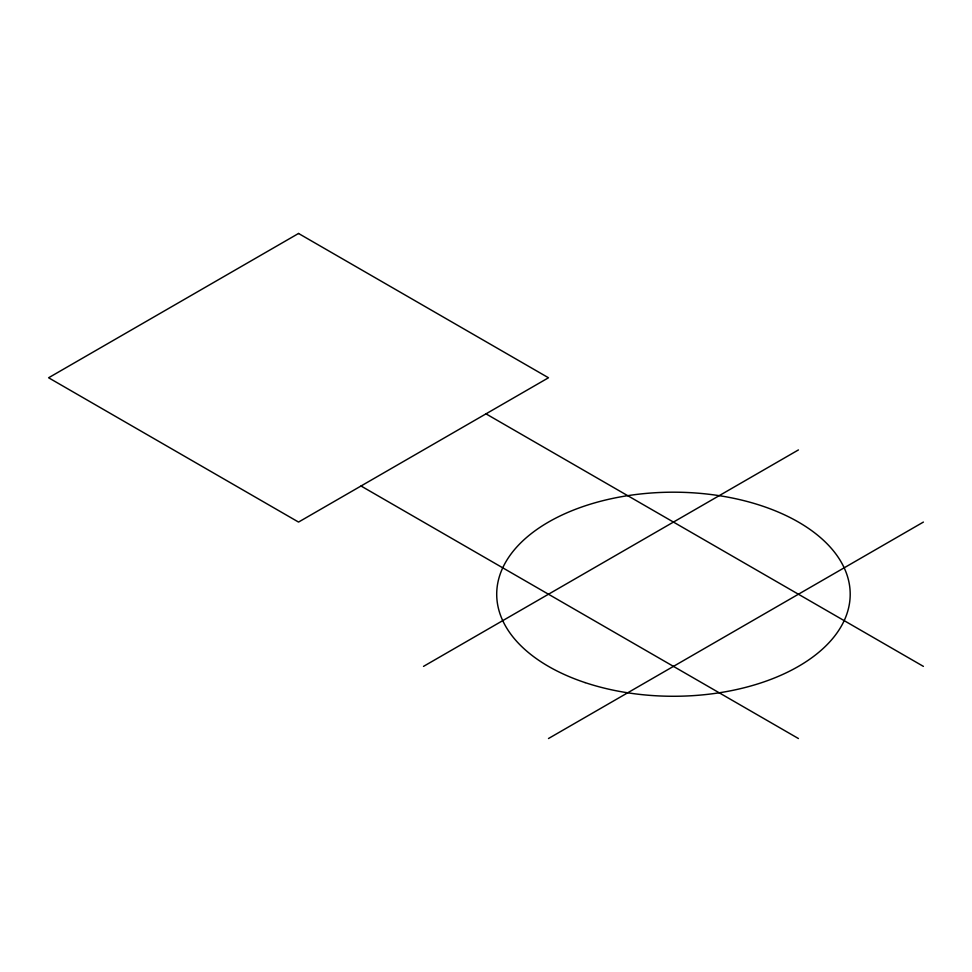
<?xml version="1.0" encoding="UTF-8"?>
<svg xmlns="http://www.w3.org/2000/svg" width="972" height="972" viewBox="0 0 972 972"><rect width="100%" height="100%" fill="white"/><g stroke="black" fill="none" stroke-linecap="round" stroke-linejoin="round"><path stroke-width="1.46" d="M423.513 666.379L798.425 449.927M548.487 738.526L923.4 522.073M486 413.853L923.4 666.379M361.025 486L798.425 738.526M298.538 233.474L48.6 377.768L298.538 522.073L548.487 377.768L298.538 233.474M585.083 682.599A176.734 102.036 0 0 0 850.196 594.232A176.734 102.036 0 0 0 585.083 505.865A176.734 102.036 0 0 0 585.083 682.599"/></g></svg>
